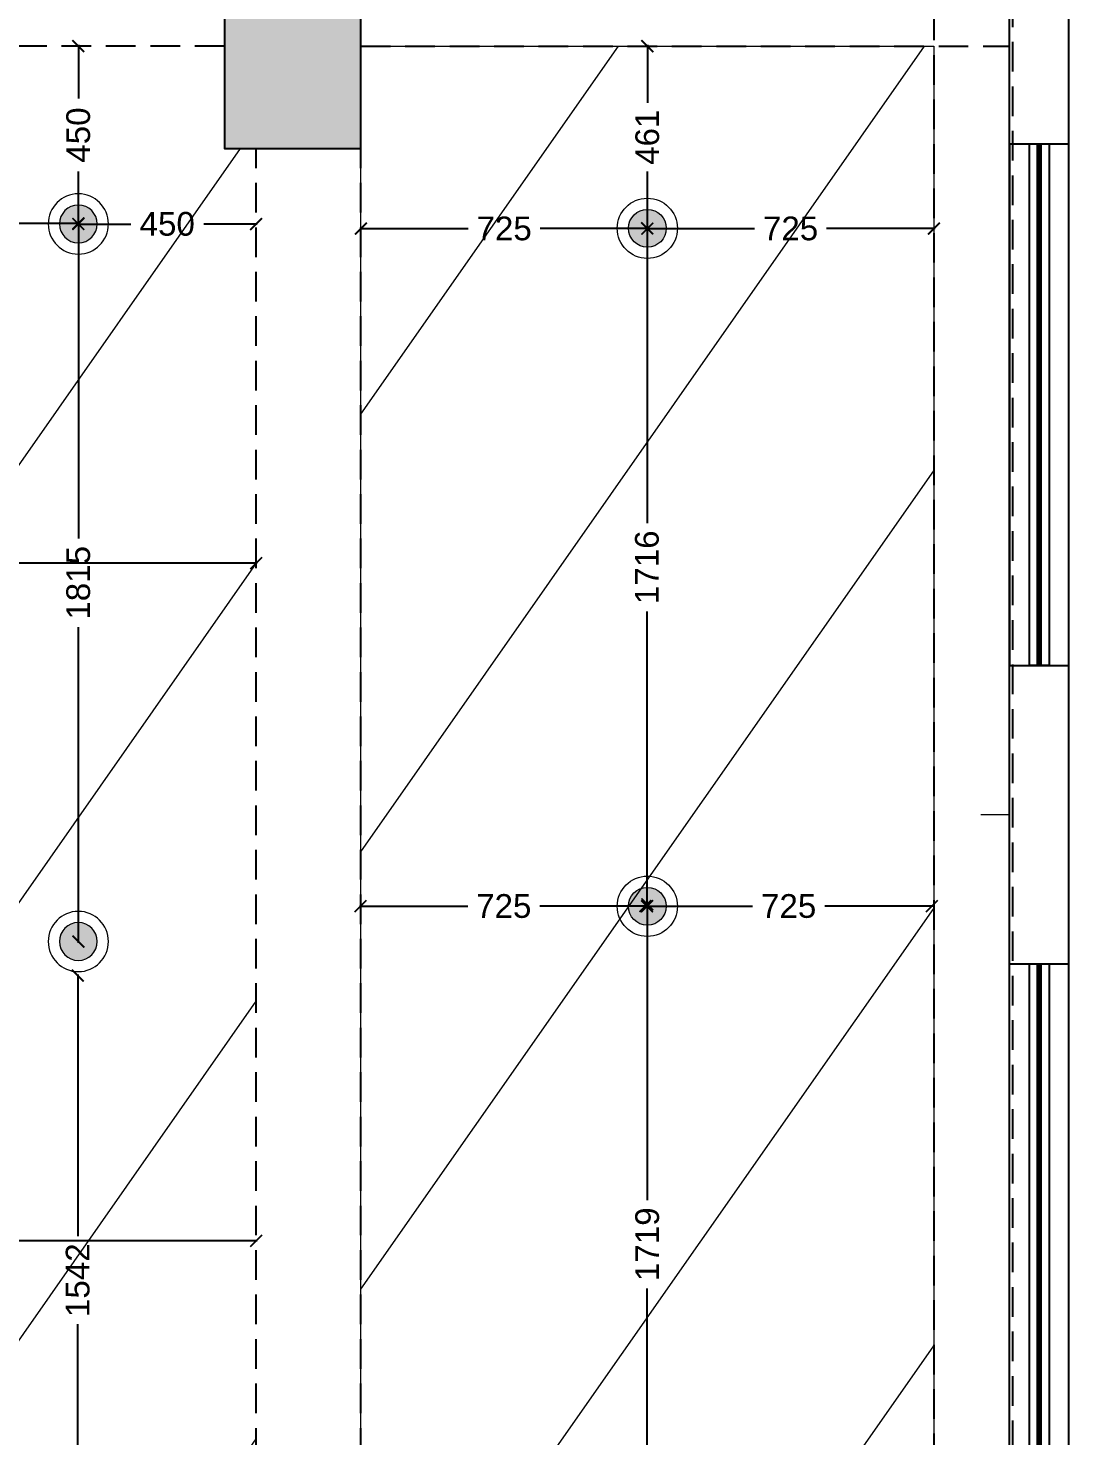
# Model space of a CAD drawing. Header units: millimetres. Extents: x 1464389 to 1998638, y -29162 to 256806.
# Drawn here: x 1780865 to 1783499, y 203100 to 206661 of the extents above; entities that cross this region are included whole.
import ezdxf

# ---------------------------------------------------------------- set-up
doc = ezdxf.new("R2010")
doc.units = ezdxf.units.MM
doc.header["$LTSCALE"] = 15
doc.header["$PDMODE"] = 35
doc.linetypes.add('DASHED2', pattern=[0.375, 0.25, -0.125])
doc.layers.get('0').update_dxf_attribs({"lineweight": 5})
for name, color, linetype in [('0_COVE_loop', 30, 'Continuous'), ('A-WNDW', 4, 'Continuous'), ('GFC Columns', 6, 'Continuous'), ('GFC Walls', 14, 'Continuous'), ('GFC Windows', 5, 'Continuous'), ('S-col-3', 3, 'Continuous')]:
    doc.layers.add(name, color=color, linetype=linetype)
doc.layers.add('Hatch', color=252, linetype='Continuous', lineweight=15)
doc.styles.add('ARIAL', font='arial.ttf')
doc.dimstyles.new('SC-25', dxfattribs={"dimtxt": 60, "dimasz": 30, "dimexe": 0, "dimexo": 0, "dimgap": 25, "dimtad": 0, "dimdec": 0, "dimzin": 0, "dimdsep": 46, "dimtxsty": 'ARIAL', "dimblk": 'ARCHTICK', "dimcen": 0.09, "dimdle": 3, "dimclrd": 251, "dimclre": 251, "dimclrt": 1, "dimadec": 0, "dimazin": 0, "dimtfac": 1, "dimtdec": 0, "dimtofl": 0, "dimtmove": 0, "dimatfit": 2, "dimfxl": 100, "dimtolj": 1, "dimtzin": 0, "dimarcsym": 0})

# ---------------------------------------------------------------- blocks, each defined once
blk = doc.blocks.new('mot cob 12w')
h = blk.add_hatch(color=219)
h.dxf.hatch_style = 1
h.set_gradient(color1=(100, 33, 101), color2=(248, 215, 49), name='HEMISPHERICAL')
h.paths.add_polyline_path([(-161097.6, 77016.2, 1), (-161193.2, 77016.2, 1)])
for radius in [76.2, 47.8]:
    blk.add_circle((-161145.4, 77016.2), radius)
blk = doc.blocks.new('LIGHTS 12W')
at = {"xscale": -1, "rotation": 359.9999999999894}
for p in [(819170.3, 73283.7), (819170.3, 71468.4)]:
    blk.add_blockref('mot cob 12w', p, dxfattribs=at)
for p in [(1142901.3, 73272.7), (1142901.2, 71557.5)]:
    blk.add_blockref('mot cob 12w', p)
blk = doc.blocks.new('_ArchTick')
at = {"color": 0, "linetype": 'ByBlock', "const_width": 0.15}
blk.add_lwpolyline([(-0.5, -0.5), (0.5, 0.5)], dxfattribs=at)
blk = doc.blocks.new('*D652')
at = {"layer": '0_COVE_loop', "color": 251, "lineweight": -2, "transparency": 16777216}
for p, q in [((988110.7, -247282.7), (988110.7, -247418.3)), ((988110.7, -247285.7), (988110.7, -247285.7)), ((988110.7, -247738.7), (988110.7, -247603.1)), ((988110.7, -247735.7), (988110.7, -247735.7))]:
    blk.add_line(p, q, dxfattribs=at)
at = {"layer": 'Defpoints', "color": 0, "transparency": 16777216}
for p in [(988110.7, -247285.7), (988110.7, -247285.7), (988110.7, -247735.7)]:
    blk.add_point(p, dxfattribs=at)
at = {"layer": '0_COVE_loop', "color": 251, "lineweight": -2, "transparency": 16777216, "xscale": 30, "yscale": 30, "zscale": 30}
for p, rotation in [((988110.7, -247285.7), 90), ((988110.7, -247735.7), 270)]:
    blk.add_blockref('_ArchTick', p, dxfattribs=dict(at, rotation=rotation))
at = {"layer": '0_COVE_loop', "color": 1, "transparency": 16777216, "insert": (988110.7, -247510.7), "char_height": 60, "attachment_point": 5, "rotation": 90, "style": 'ARIAL'}
blk.add_mtext('\\A1;450', dxfattribs=at)
blk = doc.blocks.new('*D653')
at = {"layer": '0_COVE_loop', "color": 251, "lineweight": -2, "transparency": 16777216}
for p, q in [((988107.7, -247735.7), (988243.3, -247735.7)), ((988563.7, -247735.7), (988428.1, -247735.7))]:
    blk.add_line(p, q, dxfattribs=at)
at = {"layer": 'Defpoints', "color": 0, "transparency": 16777216}
for p in [(988110.7, -247735.7), (988560.7, -247735.7), (988560.7, -247735.7)]:
    blk.add_point(p, dxfattribs=at)
at = {"layer": '0_COVE_loop', "color": 251, "lineweight": -2, "transparency": 16777216, "xscale": 30, "yscale": 30, "zscale": 30, "rotation": 180}
blk.add_blockref('_ArchTick', (988110.7, -247735.7), dxfattribs=at)
at = {"layer": '0_COVE_loop', "color": 251, "lineweight": -2, "transparency": 16777216, "xscale": 30, "yscale": 30, "zscale": 30}
blk.add_blockref('_ArchTick', (988560.7, -247735.7), dxfattribs=at)
at = {"layer": '0_COVE_loop', "color": 1, "transparency": 16777216, "insert": (988335.7, -247735.7), "char_height": 60, "attachment_point": 5, "style": 'ARIAL'}
blk.add_mtext('\\A1;450', dxfattribs=at)
blk = doc.blocks.new('*D654')
at = {"layer": '0_COVE_loop', "color": 251, "lineweight": -2, "transparency": 16777216}
for p, q in [((988110.7, -247732.7), (988110.7, -248531.4)), ((988111.7, -247735.7), (988110.7, -247735.7)), ((988110.7, -249554), (988110.7, -248755.4)), ((988110.7, -249551), (988110.7, -249551))]:
    blk.add_line(p, q, dxfattribs=at)
at = {"layer": 'Defpoints', "color": 0, "transparency": 16777216}
for p in [(988111.7, -247735.7), (988110.7, -249551), (988110.7, -249551)]:
    blk.add_point(p, dxfattribs=at)
at = {"layer": '0_COVE_loop', "color": 251, "lineweight": -2, "transparency": 16777216, "xscale": 30, "yscale": 30, "zscale": 30}
for p, rotation in [((988110.7, -247735.7), 90), ((988110.7, -249551), 270)]:
    blk.add_blockref('_ArchTick', p, dxfattribs=dict(at, rotation=rotation))
at = {"layer": '0_COVE_loop', "color": 1, "transparency": 16777216, "insert": (988110.7, -248643.4), "char_height": 60, "attachment_point": 5, "rotation": 90, "style": 'ARIAL'}
blk.add_mtext('\\A1;1815', dxfattribs=at)
blk = doc.blocks.new('*D655')
at = {"layer": '0_COVE_loop', "color": 251, "lineweight": -2, "transparency": 16777216}
for p, q in [((988109.3, -249634), (988109.3, -250296.3)), ((988109.3, -249637), (988109.3, -249637)), ((988109.3, -251181.5), (988109.3, -250519.2)), ((988109.3, -251178.5), (988109.3, -251178.5))]:
    blk.add_line(p, q, dxfattribs=at)
at = {"layer": 'Defpoints', "color": 0, "transparency": 16777216}
for p in [(988109.3, -249637), (988109.3, -251178.5), (988109.3, -251178.5)]:
    blk.add_point(p, dxfattribs=at)
at = {"layer": '0_COVE_loop', "color": 251, "lineweight": -2, "transparency": 16777216, "xscale": 30, "yscale": 30, "zscale": 30}
for p, rotation in [((988109.3, -249637), 90), ((988109.3, -251178.5), 270)]:
    blk.add_blockref('_ArchTick', p, dxfattribs=dict(at, rotation=rotation))
at = {"layer": '0_COVE_loop', "color": 1, "transparency": 16777216, "insert": (988109.3, -250407.7), "char_height": 60, "attachment_point": 5, "rotation": 90, "style": 'ARIAL'}
blk.add_mtext('\\A1;1542', dxfattribs=at)
blk = doc.blocks.new('*D657')
at = {"layer": '0_COVE_loop', "color": 251, "lineweight": -2, "transparency": 16777216}
for p, q in [((984638.8, -247734.3), (986261.6, -247734.3)), ((984641.8, -247734.3), (984641.8, -247734.3)), ((988113.7, -247734.3), (986490.9, -247734.3)), ((988110.7, -247734.3), (988110.7, -247734.3))]:
    blk.add_line(p, q, dxfattribs=at)
at = {"layer": 'Defpoints', "color": 0, "transparency": 16777216}
for p in [(984641.8, -247734.3), (988110.7, -247734.3), (988110.7, -247734.3)]:
    blk.add_point(p, dxfattribs=at)
at = {"layer": '0_COVE_loop', "color": 251, "lineweight": -2, "transparency": 16777216, "xscale": 30, "yscale": 30, "zscale": 30, "rotation": 180}
blk.add_blockref('_ArchTick', (984641.8, -247734.3), dxfattribs=at)
at = {"layer": '0_COVE_loop', "color": 251, "lineweight": -2, "transparency": 16777216, "xscale": 30, "yscale": 30, "zscale": 30}
blk.add_blockref('_ArchTick', (988110.7, -247734.3), dxfattribs=at)
at = {"layer": '0_COVE_loop', "color": 1, "transparency": 16777216, "insert": (986376.2, -247734.3), "char_height": 60, "attachment_point": 5, "style": 'ARIAL'}
blk.add_mtext('\\A1;3469', dxfattribs=at)
blk = doc.blocks.new('*D660')
at = {"layer": '0_COVE_loop', "color": 251, "lineweight": -2, "transparency": 16777216}
for p, q in [((986373.2, -248594), (987353.5, -248594)), ((988563.7, -248594), (987583.5, -248594))]:
    blk.add_line(p, q, dxfattribs=at)
at = {"layer": 'Defpoints', "color": 0, "transparency": 16777216}
for p in [(986376.2, -248594), (988560.7, -248594), (988560.7, -248594)]:
    blk.add_point(p, dxfattribs=at)
at = {"layer": '0_COVE_loop', "color": 251, "lineweight": -2, "transparency": 16777216, "xscale": 30, "yscale": 30, "zscale": 30, "rotation": 180}
blk.add_blockref('_ArchTick', (986376.2, -248594), dxfattribs=at)
at = {"layer": '0_COVE_loop', "color": 251, "lineweight": -2, "transparency": 16777216, "xscale": 30, "yscale": 30, "zscale": 30}
blk.add_blockref('_ArchTick', (988560.7, -248594), dxfattribs=at)
at = {"layer": '0_COVE_loop', "color": 1, "transparency": 16777216, "insert": (987468.5, -248594), "char_height": 60, "attachment_point": 5, "style": 'ARIAL'}
blk.add_mtext('\\A1;2184', dxfattribs=at)
blk = doc.blocks.new('*D662')
at = {"layer": '0_COVE_loop', "color": 251, "lineweight": -2, "transparency": 16777216}
for p, q in [((986373.2, -250308.3), (987353.5, -250308.3)), ((988563.7, -250308.3), (987583.5, -250308.3))]:
    blk.add_line(p, q, dxfattribs=at)
at = {"layer": 'Defpoints', "color": 0, "transparency": 16777216}
for p in [(986376.2, -250308.3), (988560.7, -250308.3), (988560.7, -250308.3)]:
    blk.add_point(p, dxfattribs=at)
at = {"layer": '0_COVE_loop', "color": 251, "lineweight": -2, "transparency": 16777216, "xscale": 30, "yscale": 30, "zscale": 30, "rotation": 180}
blk.add_blockref('_ArchTick', (986376.2, -250308.3), dxfattribs=at)
at = {"layer": '0_COVE_loop', "color": 251, "lineweight": -2, "transparency": 16777216, "xscale": 30, "yscale": 30, "zscale": 30}
blk.add_blockref('_ArchTick', (988560.7, -250308.3), dxfattribs=at)
at = {"layer": '0_COVE_loop', "color": 1, "transparency": 16777216, "insert": (987468.5, -250308.3), "char_height": 60, "attachment_point": 5, "style": 'ARIAL'}
blk.add_mtext('\\A1;2184', dxfattribs=at)
blk = doc.blocks.new('*D735')
at = {"layer": '0_COVE_loop', "color": 251, "lineweight": -2, "transparency": 16777216}
for p, q in [((989550.9, -247282.7), (989550.9, -247429.5)), ((989551.2, -247285.7), (989550.9, -247285.7)), ((989550.9, -247749.7), (989550.9, -247602.9)), ((989550.9, -247746.7), (989550.9, -247746.7))]:
    blk.add_line(p, q, dxfattribs=at)
at = {"layer": 'Defpoints', "color": 0, "transparency": 16777216}
for p in [(989551.2, -247285.7), (989550.9, -247746.7), (989550.9, -247746.7)]:
    blk.add_point(p, dxfattribs=at)
at = {"layer": '0_COVE_loop', "color": 251, "lineweight": -2, "transparency": 16777216, "xscale": 30, "yscale": 30, "zscale": 30}
for p, rotation in [((989550.9, -247285.7), 90), ((989550.9, -247746.7), 270)]:
    blk.add_blockref('_ArchTick', p, dxfattribs=dict(at, rotation=rotation))
at = {"layer": '0_COVE_loop', "color": 1, "transparency": 16777216, "insert": (989550.9, -247516.2), "char_height": 60, "attachment_point": 5, "rotation": 90, "style": 'ARIAL'}
blk.add_mtext('\\A1;461', dxfattribs=at)
blk = doc.blocks.new('*D736')
at = {"layer": '0_COVE_loop', "color": 251, "lineweight": -2, "transparency": 16777216}
for p, q in [((989550, -247743.3), (989550, -248492.4)), ((989550.9, -247746.3), (989550, -247746.3)), ((989550, -249464.9), (989550, -248715.8)), ((989550.8, -249461.9), (989550, -249461.9))]:
    blk.add_line(p, q, dxfattribs=at)
at = {"layer": 'Defpoints', "color": 0, "transparency": 16777216}
for p in [(989550.9, -247746.3), (989550, -249461.9), (989550.8, -249461.9)]:
    blk.add_point(p, dxfattribs=at)
at = {"layer": '0_COVE_loop', "color": 251, "lineweight": -2, "transparency": 16777216, "xscale": 30, "yscale": 30, "zscale": 30}
for p, rotation in [((989550, -247746.3), 90), ((989550, -249461.9), 270)]:
    blk.add_blockref('_ArchTick', p, dxfattribs=dict(at, rotation=rotation))
at = {"layer": '0_COVE_loop', "color": 1, "transparency": 16777216, "insert": (989550, -248604.1), "char_height": 60, "attachment_point": 5, "rotation": 90, "style": 'ARIAL'}
blk.add_mtext('\\A1;1716', dxfattribs=at)
blk = doc.blocks.new('*D737')
at = {"layer": '0_COVE_loop', "color": 251, "lineweight": -2, "transparency": 16777216}
for p, q in [((989549.6, -249457), (989550.8, -249457)), ((989550.8, -249454), (989550.8, -250204.9)), ((989550.8, -251179.4), (989550.8, -250428.6)), ((989550.8, -251176.4), (989550.8, -251176.4))]:
    blk.add_line(p, q, dxfattribs=at)
at = {"layer": 'Defpoints', "color": 0, "transparency": 16777216}
for p in [(989549.6, -249457), (989550.8, -251176.4), (989550.8, -251176.4)]:
    blk.add_point(p, dxfattribs=at)
at = {"layer": '0_COVE_loop', "color": 251, "lineweight": -2, "transparency": 16777216, "xscale": 30, "yscale": 30, "zscale": 30}
for p, rotation in [((989550.8, -249457), 90), ((989550.8, -251176.4), 270)]:
    blk.add_blockref('_ArchTick', p, dxfattribs=dict(at, rotation=rotation))
at = {"layer": '0_COVE_loop', "color": 1, "transparency": 16777216, "insert": (989550.8, -250316.7), "char_height": 60, "attachment_point": 5, "rotation": 90, "style": 'ARIAL'}
blk.add_mtext('\\A1;1719', dxfattribs=at)
blk = doc.blocks.new('*D744')
at = {"layer": '0_COVE_loop', "color": 251, "lineweight": -2, "transparency": 16777216}
for p, q in [((988822, -249461.5), (989096.3, -249461.5)), ((989553, -249461.5), (989278.8, -249461.5))]:
    blk.add_line(p, q, dxfattribs=at)
at = {"layer": 'Defpoints', "color": 0, "transparency": 16777216}
for p in [(988825, -249461.5), (988825, -249461.5), (989550, -249461.5)]:
    blk.add_point(p, dxfattribs=at)
at = {"layer": '0_COVE_loop', "color": 251, "lineweight": -2, "transparency": 16777216, "xscale": 30, "yscale": 30, "zscale": 30, "rotation": 180}
blk.add_blockref('_ArchTick', (988825, -249461.5), dxfattribs=at)
at = {"layer": '0_COVE_loop', "color": 251, "lineweight": -2, "transparency": 16777216, "xscale": 30, "yscale": 30, "zscale": 30}
blk.add_blockref('_ArchTick', (989550, -249461.5), dxfattribs=at)
at = {"layer": '0_COVE_loop', "color": 1, "transparency": 16777216, "insert": (989187.5, -249461.5), "char_height": 60, "attachment_point": 5, "style": 'ARIAL'}
blk.add_mtext('\\A1;725', dxfattribs=at)
blk = doc.blocks.new('*D745')
at = {"layer": '0_COVE_loop', "color": 251, "lineweight": -2, "transparency": 16777216}
for p, q in [((989542.9, -249461.5), (989817.2, -249461.5)), ((990274, -249461.5), (989999.7, -249461.5))]:
    blk.add_line(p, q, dxfattribs=at)
at = {"layer": 'Defpoints', "color": 0, "transparency": 16777216}
for p in [(989545.9, -249461.5), (989545.9, -249461.5), (990271, -249461.5)]:
    blk.add_point(p, dxfattribs=at)
at = {"layer": '0_COVE_loop', "color": 251, "lineweight": -2, "transparency": 16777216, "xscale": 30, "yscale": 30, "zscale": 30, "rotation": 180}
blk.add_blockref('_ArchTick', (989545.9, -249461.5), dxfattribs=at)
at = {"layer": '0_COVE_loop', "color": 251, "lineweight": -2, "transparency": 16777216, "xscale": 30, "yscale": 30, "zscale": 30}
blk.add_blockref('_ArchTick', (990271, -249461.5), dxfattribs=at)
at = {"layer": '0_COVE_loop', "color": 1, "transparency": 16777216, "insert": (989908.5, -249461.5), "char_height": 60, "attachment_point": 5, "style": 'ARIAL'}
blk.add_mtext('\\A1;725', dxfattribs=at)
blk = doc.blocks.new('*D746')
at = {"layer": '0_COVE_loop', "color": 251, "lineweight": -2, "transparency": 16777216}
for p, q in [((988822.9, -247747.3), (989097.1, -247747.3)), ((989553.9, -247747.3), (989279.7, -247747.3))]:
    blk.add_line(p, q, dxfattribs=at)
at = {"layer": 'Defpoints', "color": 0, "transparency": 16777216}
for p in [(988825.9, -247747.3), (988825.9, -247747.3), (989550.9, -247747.3)]:
    blk.add_point(p, dxfattribs=at)
at = {"layer": '0_COVE_loop', "color": 251, "lineweight": -2, "transparency": 16777216, "xscale": 30, "yscale": 30, "zscale": 30, "rotation": 180}
blk.add_blockref('_ArchTick', (988825.9, -247747.3), dxfattribs=at)
at = {"layer": '0_COVE_loop', "color": 251, "lineweight": -2, "transparency": 16777216, "xscale": 30, "yscale": 30, "zscale": 30}
blk.add_blockref('_ArchTick', (989550.9, -247747.3), dxfattribs=at)
at = {"layer": '0_COVE_loop', "color": 1, "transparency": 16777216, "insert": (989188.4, -247747.3), "char_height": 60, "attachment_point": 5, "style": 'ARIAL'}
blk.add_mtext('\\A1;725', dxfattribs=at)
blk = doc.blocks.new('*D747')
at = {"layer": '0_COVE_loop', "color": 251, "lineweight": -2, "transparency": 16777216}
for p, q in [((989547.9, -247747.3), (989822.2, -247747.3)), ((990279, -247747.3), (990004.7, -247747.3))]:
    blk.add_line(p, q, dxfattribs=at)
at = {"layer": 'Defpoints', "color": 0, "transparency": 16777216}
for p in [(989550.9, -247747.3), (989550.9, -247747.3), (990276, -247747.3)]:
    blk.add_point(p, dxfattribs=at)
at = {"layer": '0_COVE_loop', "color": 251, "lineweight": -2, "transparency": 16777216, "xscale": 30, "yscale": 30, "zscale": 30, "rotation": 180}
blk.add_blockref('_ArchTick', (989550.9, -247747.3), dxfattribs=at)
at = {"layer": '0_COVE_loop', "color": 251, "lineweight": -2, "transparency": 16777216, "xscale": 30, "yscale": 30, "zscale": 30}
blk.add_blockref('_ArchTick', (990276, -247747.3), dxfattribs=at)
at = {"layer": '0_COVE_loop', "color": 1, "transparency": 16777216, "insert": (989913.4, -247747.3), "char_height": 60, "attachment_point": 5, "style": 'ARIAL'}
blk.add_mtext('\\A1;725', dxfattribs=at)
blk = doc.blocks.new('4th floor dimention')
at = {"layer": '0_COVE_loop'}
for base, p1, p2, picture, middle in [((988110.7, -247285.7), (988110.7, -247735.7), (988110.7, -247285.7), '*D652', (988110.7, -247510.7)), ((989550.9, -247746.7), (989551.2, -247285.7), (989550.9, -247746.7), '*D735', (989550.9, -247516.2)), ((988110.7, -249551), (988111.7, -247735.7), (988110.7, -249551), '*D654', (988110.7, -248643.4)), ((989550, -249461.9), (989550.9, -247746.3), (989550.8, -249461.9), '*D736', (989550, -248604.1)), ((989550.8, -251176.4), (989549.6, -249457), (989550.8, -251176.4), '*D737', (989550.8, -250316.7)), ((988109.3109, -251178.484), (988109.3109, -249636.9721), (988109.3109, -251178.484), '*D655', (988109.3109, -250407.728))]:
    dim = blk.add_linear_dim(base=base, p1=p1, p2=p2, angle=90, dimstyle='SC-25', dxfattribs=at)
    dim.commit()
    dim.dimension.update_dxf_attribs({"geometry": picture, "text_midpoint": middle})
for base, p1, p2, picture, middle in [((988110.7, -247734.3), (984641.8, -247734.3), (988110.7, -247734.3), '*D657', (986376.2, -247734.3)), ((988560.7, -247735.7), (988110.7, -247735.7), (988560.7, -247735.7), '*D653', (988335.7, -247735.7)), ((988825.9, -247747.3), (989550.9, -247747.3), (988825.9, -247747.3), '*D746', (989188.4, -247747.3)), ((989550.9, -247747.3), (990276, -247747.3), (989550.9, -247747.3), '*D747', (989913.4, -247747.3)), ((988560.7301204, -248593.966775), (986376.2301204, -248593.966775), (988560.7301204, -248593.966775), '*D660', (987468.4801204, -248593.966775)), ((988825, -249461.5), (989550, -249461.5), (988825, -249461.5), '*D744', (989187.5, -249461.5)), ((989545.9, -249461.5), (990271, -249461.5), (989545.9, -249461.5), '*D745', (989908.5, -249461.5)), ((988560.7301204, -250308.3001083), (986376.2301204, -250308.3001083), (988560.7301204, -250308.3001083), '*D662', (987468.4801204, -250308.3001083))]:
    dim = blk.add_linear_dim(base=base, p1=p1, p2=p2, dimstyle='SC-25', dxfattribs=at)
    dim.commit()
    dim.dimension.update_dxf_attribs({"geometry": picture, "text_midpoint": middle})

msp = doc.modelspace()

# ---------------------------------------------------------------- hatches: boundary and pattern name
at = {"layer": 'Hatch', "true_color": 0xa953a0}
h = msp.add_hatch(dxfattribs=at)
h.set_pattern_fill('ANSI31', color=215, scale=200, angle=10)
h.set_pattern_definition([(55, (1353770.7, 220033.9), (-520.16155, 364.221), [])])
h.paths.add_polyline_path([(1761120.8, 215600.5), (1761132, 215671.8), (1759832.7, 215881.1), (1759832.7, 214004.5), (1771480.8, 214004.5)])
h.paths.add_polyline_path([(1769249.7, 214348.2), (1769272.9, 214496.4), (1769273.2, 214496.4), (1769249.9, 214348.2)], flags=16)
h.paths.add_polyline_path([(1766398.7, 213704.5), (1762153.3, 213704.5), (1762153.3, 212292.6), (1766398.7, 212292.6)])
h.paths.add_polyline_path([(1761553.3, 213704.5), (1760128.4, 213704.5), (1760128.4, 212292.6), (1761553.3, 212292.6)])
h.paths.add_polyline_path([(1766398.7, 211992.6), (1762153.3, 211992.6), (1762153.3, 205132.9), (1766398.7, 205132.9)])
h.paths.add_polyline_path([(1771617.7, 211992.6), (1766998.7, 211992.6), (1766998.7, 200554.4), (1771617.7, 200554.4)])
h.paths.add_polyline_path([(1776202.5, 211992.6), (1772217.7, 211992.6), (1772217.7, 201169.4), (1776202.5, 201169.4)])
h.paths.add_polyline_path([(1776202.5, 213082.8), (1772217.7, 213708.3), (1772217.7, 212292.6), (1776202.5, 212292.6)])
h.paths.add_polyline_path([(1781501.7, 212460.8), (1780743.4, 212577.6), (1780743.4, 212577.6), (1779033.8, 212841), (1776802.5, 213143.1), (1776802.5, 212292.6), (1781501.7, 212292.6)])
h.paths.add_polyline_path([(1781441.7, 210430.6), (1781361.7, 210430.6), (1781361.7, 210778.7), (1777072.7, 210778.7), (1777072.7, 206915.4), (1781361.7, 206915.4), (1781361.7, 207156.4), (1781441.7, 207156.4)])
h.paths.add_polyline_path([(1783156.7, 211005.6), (1781706.7, 211005.6), (1781706.7, 206915.4), (1783156.7, 206915.4)])
h.paths.add_polyline_path([(1783156.7, 206615.4), (1781706.7, 206615.4), (1781706.7, 200569.4), (1783156.7, 200569.4)])
h.paths.add_polyline_path([(1781441.7, 206356.4), (1781361.7, 206356.4), (1781361.7, 206615.4), (1777072.7, 206615.4), (1777072.7, 200569.4), (1781441.7, 200569.4)])
h.paths.add_polyline_path([(1781441.7, 200219.4), (1776847.7, 200219.4), (1776847.7, 198269.1), (1781441.7, 198269.1)])
h.paths.add_polyline_path([(1783156.7, 200219.4), (1781706.7, 200219.4), (1781706.7, 198269.1), (1783156.7, 198269.1)])
h.paths.add_polyline_path([(1766398.7, 204532.9), (1762153.3, 204532.9), (1762153.3, 200559.3), (1766398.7, 200559.3)])
h.paths.add_polyline_path([(1761778.4, 200259.2), (1759832.7, 200259.2), (1759832.7, 198269.1), (1761778.4, 198269.1)])
h.paths.add_polyline_path([(1767403.7, 200204.4), (1766923.7, 200204.4), (1766448.7, 200204.4), (1766448.7, 200259.3), (1762153.4, 200259.3), (1762153.4, 198269.1), (1767403.7, 198269.1)])
h.paths.add_polyline_path([(1766863.7, 197972.6), (1766863.7, 198027.6), (1766863.7, 198069.1), (1762378.4, 198069.1), (1762378.4, 198069), (1761628.4, 198069), (1759832.7, 198069.1), (1759832.7, 197483.6), (1760482.7, 197483.6), (1760482.7, 196983.6), (1766863.7, 196983.6), (1766863.7, 197068.6)])
h.paths.add_polyline_path([(1774526.7, 201169.4), (1772217.7, 201169.4), (1772217.7, 200554.4), (1774526.7, 200554.4)])
h.paths.add_polyline_path([(1778021.5, 198152.1), (1778292.1, 198152.1), (1778292.1, 198306.7), (1778021.5, 198306.7)])
h.paths.add_polyline_path([(1780641.6, 198153.3), (1780641.6, 198307.8), (1780429.2, 198307.8), (1780429.2, 198153.3)])
h.paths.add_polyline_path([(1766889.4, 197071), (1766889.4, 197225.1), (1766734.9, 197225.1), (1766734.9, 197071)])
at = {"layer": 'S-col-3', "lineweight": -3, "ltscale": 0.15}
h = msp.add_hatch(color=1, dxfattribs=at)
h.dxf.hatch_style = 1
h.paths.add_polyline_path([(1781361.7, 206356.4), (1781706.7, 206356.4), (1781706.7, 207156.4), (1781361.7, 207156.4)])

# ---------------------------------------------------------------- linework, layer by layer
msp.add_line((1783348.7, 204670.9), (1783276.2, 204670.9))
msp.add_lwpolyline([(1781706.7, 206615.4), (1783156.7, 206615.4), (1783156.7, 200569.4), (1781706.7, 200569.4)], close=True)
at = {"layer": 'A-WNDW', "ltscale": 0.5}
for points in [[(1783398.7, 205048.4), (1783398.7, 206368.4), (1783448.7, 206368.4), (1783448.7, 205048.4)], [(1783398.7, 202975.4), (1783398.7, 204293.4), (1783448.7, 204293.4), (1783448.7, 202975.4)]]:
    msp.add_lwpolyline(points, close=True, dxfattribs=at)
at = {"layer": 'A-WNDW', "ltscale": 0.5, "const_width": 14.1}
for points in [[(1783423.7, 205048.4), (1783423.7, 206368.4)], [(1783423.7, 202975.4), (1783423.7, 204293.4)]]:
    msp.add_lwpolyline(points, dxfattribs=at)
at = {"layer": 'GFC Columns'}
msp.add_lwpolyline([(1781706.7, 207156.4), (1781361.7, 207156.4), (1781361.7, 206356.4), (1781706.7, 206356.4)], close=True, dxfattribs=at)
msp.add_lwpolyline([(1781706.7, 207156.4), (1781361.7, 207156.4), (1781361.7, 206356.4), (1781706.7, 206356.4)], close=True, dxfattribs=at)
at = {"layer": 'GFC Walls'}
for p, q in [((1783498.7, 197888.4), (1783498.7, 211228.4)), ((1783348.7, 205048.4), (1783348.7, 207123.4)), ((1783348.7, 205063.4), (1783348.7, 206381.4)), ((1783348.7, 205048.4), (1783348.7, 206368.4)), ((1783348.7, 206368.4), (1783348.7, 205613.4)), ((1783348.7, 206368.4), (1783498.7, 206368.4)), ((1783348.7, 202210.4), (1783348.7, 205048.4)), ((1783348.7, 205048.4), (1783498.7, 205048.4)), ((1783348.7, 205048.4), (1783498.7, 205048.4)), ((1783348.7, 204293.4), (1783498.7, 204293.4))]:
    msp.add_line(p, q, dxfattribs=at)
at = {"layer": 'GFC Walls', "color": 252, "linetype": 'DASHED2', "ltscale": 20, "true_color": 0x939598}
for points in [[(1783356.7, 197888.4), (1783356.7, 212292.6)], [(1783156.7, 211992.6), (1783156.7, 198269.1)], [(1781361.7, 206615.4), (1777072.7, 206615.4), (1777072.7, 200569.4), (1781441.7, 200569.4), (1781441.7, 206356.4)], [(1781706.7, 206615.4), (1783348.7, 206615.4)], [(1781706.7, 200569.4), (1781706.7, 206615.4)]]:
    msp.add_lwpolyline(points, dxfattribs=at)
at = {"layer": 'GFC Windows'}
msp.add_line((1783348.7, 205803.4), (1783348.7, 205048.4), dxfattribs=at)

# ---------------------------------------------------------------- block references
at = {"color": 2}
msp.add_blockref('LIGHTS 12W', (800676, 55865.6), dxfattribs=at)
at = {"layer": '0_COVE_loop'}
msp.add_blockref('4th floor dimention', (792881, 453901.1), dxfattribs=at)

doc.saveas('drawing.dxf')
